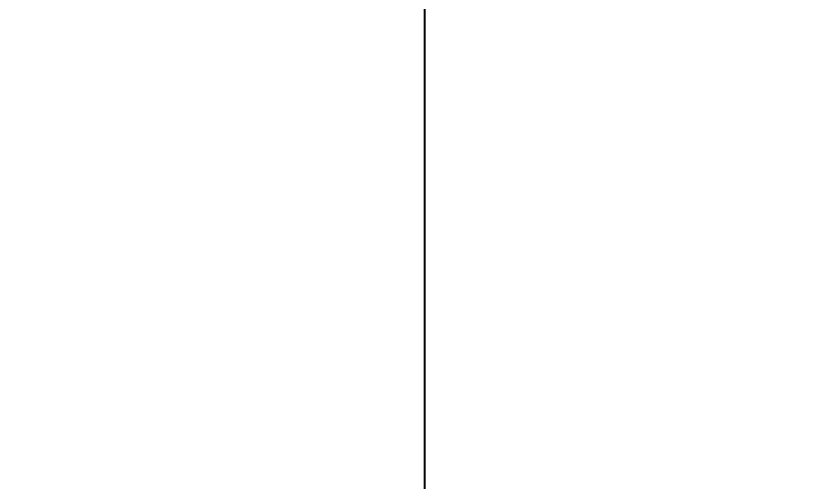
# Model space of a CAD drawing. Header units: inches. Extents: x -12418 to 183584, y -29325 to 19878.
# Drawn here: x 31677.4 to 31917.7, y -3967.3 to -3827.5 of the extents above; entities that cross this region are included whole.
import ezdxf
from ezdxf import colors
from ezdxf.entities.mleader import LeaderData, LeaderLine
from ezdxf.math import Vec2, Vec3

# ---------------------------------------------------------------- set-up
doc = ezdxf.new("R2010")
doc.units = ezdxf.units.IN
doc.header["$LTSCALE"] = 25
doc.header["$MEASUREMENT"] = 0
doc.linetypes.add('DASHDOT', pattern=[25.4, 12.7, -6.35, 0, -6.35])
doc.layers.get('0').update_dxf_attribs({"color": 8})
doc.layers.add('00-Ground Floor$0$False Ceiling', color=251, linetype='Continuous')
doc.layers.add('E-LITE-CLNG-CNDT', color=6, linetype='DASHDOT', lineweight=35)
doc.layers.add('E-LITE-TEXT', color=6, linetype='Continuous', lineweight=25)
doc.styles.add('DC_Elc_Romans', font='elc_romans.shx', dxfattribs={"width": 0.7})

# ---------------------------------------------------------------- blocks, each defined once
blk = doc.blocks.new('00-Ground Floor$0$A$Ce9e1c4c3')
at = {"layer": '00-Ground Floor$0$False Ceiling', "color": 254, "linetype": 'Continuous'}
blk.add_line((-68200, -6967.43), (-68200, -2847.43), dxfattribs=at)
blk = doc.blocks.new('00-Ground Floor')
at = {"layer": '00-Ground Floor$0$False Ceiling', "color": 254}
blk.add_blockref('00-Ground Floor$0$A$Ce9e1c4c3', (100000, 0), dxfattribs=at)
blk = doc.blocks.new('DC_Arrow-ArrowEllipse')
at = {"color": 0}
blk.add_ellipse((0, 0), major_axis=(0.4, 0), ratio=0.4, dxfattribs=at)
at = {"color": 0, "ltscale": 0.5}
blk.add_solid([(-1.4, 0.1667), (-0.4, 0), (-1.4, -0.1667)], dxfattribs=at)

msp = doc.modelspace()

# ---------------------------------------------------------------- block references
at = {"layer": 'E-LITE-CLNG-CNDT', "color": 1}
msp.add_blockref('00-Ground Floor', (0, 0), dxfattribs=at)

# ---------------------------------------------------------------- leaders
at = {"layer": 'E-LITE-TEXT'}
ml = msp.add_multileader_mtext('Standard', dxfattribs=at)
ml.set_content('U11 TO U20 DOWN FROM F1 ', color=256, style='DC_Elc_Romans')
ml.set_leader_properties(color=45)
ml.set_arrow_properties(name='DC_Arrow-ArrowEllipse')
ml.build(insert=Vec2(0, 0))
ml.multileader.update_dxf_attribs({"dogleg_length": 2, "arrow_head_size": 200, "scale": 100})
ctx = ml.context
ctx.base_point, ctx.scale, ctx.char_height, ctx.arrow_head_size, ctx.landing_gap_size, ctx.plane_origin = Vec3(23452.07, -3798.35, 0), 100, 200, 200, 200, Vec3(7708.67, -2720.8, 0)
notes = []
notes.append((ctx, [(0, (1, 1, 0), (23252.07, -3798.35, 0), (1, 0), 200, [(0, [(23296.81, -4422.75, 0)], 0, [])])]))
ctx.mtext.insert, ctx.mtext.width, ctx.mtext.flow_direction = Vec3(23652.07, -3698.35, 0), 1599.3222, 5
for ctx, leaders in notes:
    for number, flags, end, landing, length, lines in leaders:
        leader = LeaderData()
        leader.index, (leader.has_last_leader_line, leader.has_dogleg_vector, leader.attachment_direction) = number, flags
        leader.last_leader_point, leader.dogleg_vector, leader.dogleg_length = Vec3(end), Vec3(landing), length
        for number, points, colour, breaks in lines:
            line = LeaderLine()
            line.index, line.vertices, line.color, line.breaks = number, Vec3.list(points), colors.encode_raw_color(colour), breaks
            leader.lines.append(line)
        ctx.leaders.append(leader)

doc.saveas('drawing.dxf')
